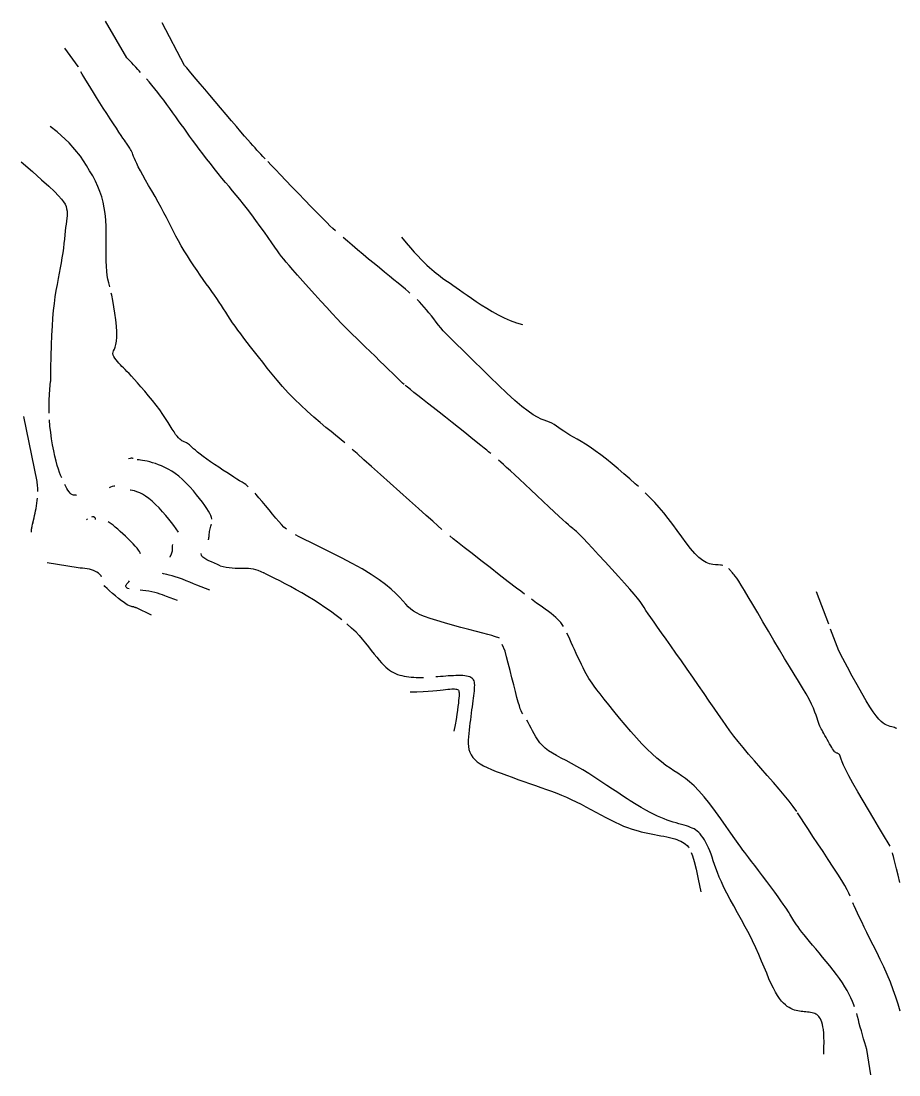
# Model space of a CAD drawing. Header units: millimetres. Extents: x 2235526 to 2245569, y 371981 to 382303.
# Drawn here: x 2242320.8 to 2242559.6, y 379470.1 to 379756.9 of the extents above; entities that cross this region are included whole.
import ezdxf

# ---------------------------------------------------------------- set-up
doc = ezdxf.new("R2010")
doc.units = ezdxf.units.MM
doc.linetypes.add('CONTI', pattern=[0])
for name, color, linetype, transparency in [('125', 10, 'CONTI', 0.7), ('127', 10, 'CONTI', 0.7), ('129', 10, 'CONTI', 0.7), ('131', 10, 'CONTI', 0.7), ('133', 10, 'CONTI', 0.7), ('135', 10, 'CONTI', 0.7), ('137', 10, 'CONTI', 0.7), ('139', 10, 'CONTI', 0.7), ('141', 10, 'CONTI', 0.7)]:
    doc.layers.add(name, color=color, linetype=linetype, transparency=transparency)

msp = doc.modelspace()

# ---------------------------------------------------------------- linework, layer by layer
at = {"layer": '125', "elevation": 125}
for points in [[(2242342.67, 379605.62), (2242342.66, 379605.66), (2242342.54, 379605.86), (2242342.36, 379606.1), (2242342.11, 379606.35), (2242341.81, 379606.6), (2242341.43, 379606.86), (2242341, 379607.1), (2242340.51, 379607.33), (2242339.97, 379607.52), (2242339.37, 379607.68), (2242338.73, 379607.8), (2242338.09, 379607.89), (2242337.46, 379607.96), (2242336.88, 379608.01), (2242336.35, 379608.04), (2242327.92, 379609.44)], [(2242356.31, 379595.16), (2242352.14, 379597.18), (2242352.03, 379597.23), (2242351.9, 379597.28), (2242351.75, 379597.33), (2242351.59, 379597.38), (2242351.42, 379597.43), (2242351.24, 379597.47), (2242351.05, 379597.5), (2242350.83, 379597.54), (2242350.57, 379597.62), (2242350.26, 379597.74), (2242349.87, 379597.94), (2242349.39, 379598.22), (2242348.81, 379598.62), (2242348.1, 379599.14), (2242347.32, 379599.76), (2242346.49, 379600.43), (2242345.66, 379601.13), (2242344.87, 379601.81), (2242344.16, 379602.44), (2242343.57, 379602.99), (2242343.35, 379603.29)]]:
    msp.add_lwpolyline(points, dxfattribs=at)
at = {"layer": '127', "elevation": 127}
for points in [[(2242338.85, 379621.33), (2242338.62, 379621.15)], [(2242341.06, 379621.22), (2242341.06, 379621.27), (2242341.02, 379621.49), (2242340.93, 379621.68), (2242340.8, 379621.82), (2242340.63, 379621.92), (2242340.43, 379621.96), (2242340.19, 379621.95), (2242339.96, 379621.91)], [(2242353.28, 379611.91), (2242353.2, 379612.16), (2242353.03, 379612.5), (2242352.75, 379612.92), (2242352.35, 379613.43), (2242351.84, 379614), (2242351.25, 379614.64), (2242350.59, 379615.31), (2242349.89, 379616), (2242349.17, 379616.69), (2242348.45, 379617.37), (2242347.74, 379618.01), (2242347.07, 379618.61), (2242346.42, 379619.17), (2242345.81, 379619.66), (2242345.25, 379620.09), (2242344.73, 379620.45), (2242344.5, 379620.59)], [(2242350.18, 379602.35), (2242349.85, 379602.46), (2242349.61, 379602.59), (2242349.44, 379602.73), (2242349.33, 379602.86), (2242349.29, 379603), (2242349.28, 379603.13), (2242349.31, 379603.26), (2242349.38, 379603.4), (2242349.48, 379603.54), (2242349.6, 379603.7), (2242349.75, 379603.88), (2242349.92, 379604.08), (2242350.09, 379604.3), (2242350.27, 379604.53)], [(2242363.36, 379599.22), (2242360.36, 379600.27), (2242359.85, 379600.48), (2242359.27, 379600.71), (2242358.61, 379600.95), (2242357.9, 379601.18), (2242357.13, 379601.39), (2242356.33, 379601.57), (2242355.53, 379601.71), (2242354.73, 379601.82), (2242353.94, 379601.9), (2242353.17, 379601.97)]]:
    msp.add_lwpolyline(points, dxfattribs=at)
at = {"layer": '129', "elevation": 129}
for points in [[(2242325.37, 379628.83), (2242325.36, 379629.37), (2242325.33, 379629.88), (2242325.29, 379630.36), (2242325.24, 379630.8), (2242325.19, 379631.2), (2242325.14, 379631.54), (2242321.55, 379649.3)], [(2242346.31, 379630.28), (2242346, 379630.32), (2242345.57, 379630.23), (2242345.07, 379630.02), (2242344.75, 379629.85)], [(2242323.96, 379620.35), (2242324.33, 379621.68), (2242324.33, 379621.68), (2242324.46, 379622.29), (2242324.59, 379622.93), (2242324.73, 379623.59), (2242324.86, 379624.25), (2242324.99, 379624.98), (2242325.1, 379625.69), (2242325.2, 379626.39), (2242325.28, 379627.07)], [(2242363.59, 379617.81), (2242362.31, 379619.62), (2242361.69, 379620.41), (2242360.97, 379621.32), (2242360.15, 379622.32), (2242359.27, 379623.35), (2242358.34, 379624.38), (2242357.4, 379625.35), (2242356.46, 379626.23), (2242355.55, 379626.99), (2242354.67, 379627.61), (2242353.83, 379628.11), (2242353.05, 379628.51), (2242352.32, 379628.8), (2242351.65, 379629.01), (2242351.06, 379629.13), (2242350.53, 379629.19), (2242350.43, 379629.19)], [(2242361.3, 379610.94), (2242361.36, 379611.04), (2242361.75, 379611.89), (2242361.95, 379612.69), (2242361.95, 379612.92), (2242361.96, 379613.18), (2242361.96, 379613.47), (2242361.98, 379613.78), (2242362.02, 379614.11), (2242362.08, 379614.42)], [(2242372.16, 379601.97), (2242368.56, 379603.37), (2242367.69, 379603.74), (2242366.73, 379604.14), (2242365.7, 379604.56), (2242364.66, 379604.97), (2242363.65, 379605.34), (2242362.7, 379605.66), (2242361.85, 379605.91), (2242361.11, 379606.1), (2242360.47, 379606.24), (2242359.94, 379606.36), (2242359.52, 379606.46), (2242359.22, 379606.55)]]:
    msp.add_lwpolyline(points, dxfattribs=at)
at = {"layer": '129'}
for points in [[(2242323.96, 379620.35), (2242323.84, 379619.89), (2242323.75, 379619.52), (2242323.68, 379619.23), (2242323.63, 379618.98), (2242323.6, 379618.75), (2242323.57, 379618.5), (2242323.54, 379618.2), (2242323.51, 379617.83)], [(2242426.61, 379574.31), (2242428.5, 379574.38), (2242430.14, 379574.46), (2242431.57, 379574.54), (2242432.81, 379574.64), (2242433.88, 379574.73), (2242434.8, 379574.82), (2242435.6, 379574.9), (2242436.3, 379574.98), (2242436.92, 379575.04), (2242437.47, 379575.09), (2242437.95, 379575.13), (2242438.37, 379575.14), (2242438.73, 379575.14), (2242439.03, 379575.11), (2242439.28, 379575.07), (2242439.49, 379574.99), (2242439.66, 379574.89), (2242439.78, 379574.76), (2242439.88, 379574.58), (2242439.93, 379574.34), (2242439.96, 379574.04), (2242439.97, 379573.67), (2242439.94, 379573.21), (2242439.9, 379572.66), (2242439.84, 379572.01), (2242439.76, 379571.24), (2242439.65, 379570.35), (2242439.51, 379569.33), (2242439.33, 379568.15), (2242439.12, 379566.82), (2242438.86, 379565.32), (2242438.56, 379563.64)]]:
    msp.add_lwpolyline(points, dxfattribs=at)
at = {"layer": '131'}
for points in [[(2242320.78, 379718.57), (2242323.87, 379715.9), (2242326.36, 379713.7), (2242328.33, 379711.92), (2242329.84, 379710.49), (2242330.97, 379709.34), (2242331.79, 379708.42), (2242332.35, 379707.66), (2242332.74, 379706.99), (2242333.01, 379706.37), (2242333.18, 379705.76), (2242333.28, 379705.16), (2242333.3, 379704.54), (2242333.28, 379703.89), (2242333.21, 379703.2), (2242333.12, 379702.45), (2242333.02, 379701.63), (2242332.91, 379700.71), (2242332.81, 379699.72), (2242332.7, 379698.65), (2242332.57, 379697.52), (2242332.44, 379696.32), (2242332.28, 379695.08), (2242332.1, 379693.79), (2242331.9, 379692.46), (2242331.66, 379691.11), (2242331.4, 379689.71), (2242331.13, 379688.27), (2242330.84, 379686.78), (2242330.56, 379685.22), (2242330.28, 379683.58), (2242330.01, 379681.86), (2242329.77, 379680.04), (2242329.55, 379678.12), (2242329.36, 379676.06), (2242329.2, 379673.82), (2242329.07, 379671.37), (2242328.96, 379668.68), (2242328.87, 379665.7), (2242328.81, 379662.4), (2242328.77, 379658.75)], [(2242374.99, 379608.67), (2242375.75, 379608.44), (2242376.55, 379608.27), (2242377.37, 379608.15), (2242378.21, 379608.07), (2242379.03, 379608.02), (2242379.84, 379608), (2242380.62, 379607.99), (2242381.35, 379607.99), (2242382.04, 379607.98), (2242382.68, 379607.95), (2242383.3, 379607.89), (2242383.93, 379607.79), (2242384.57, 379607.64), (2242385.24, 379607.42), (2242385.98, 379607.11), (2242386.79, 379606.72)], [(2242411.94, 379590.62), (2242412.78, 379589.64), (2242413.62, 379588.63), (2242414.45, 379587.6), (2242415.27, 379586.58), (2242416.07, 379585.59), (2242416.83, 379584.63), (2242417.56, 379583.74), (2242418.24, 379582.94), (2242418.87, 379582.22), (2242419.46, 379581.6), (2242420.01, 379581.07), (2242420.54, 379580.6), (2242421.06, 379580.21), (2242421.57, 379579.87), (2242422.09, 379579.57), (2242422.63, 379579.32), (2242423.2, 379579.1), (2242423.79, 379578.91), (2242424.41, 379578.75), (2242425.03, 379578.61), (2242425.67, 379578.49), (2242426.32, 379578.4), (2242426.96, 379578.34), (2242427.61, 379578.29), (2242428.25, 379578.25), (2242428.89, 379578.24), (2242429.52, 379578.24), (2242430.16, 379578.25), (2242430.31, 379578.25)], [(2242433.67, 379578.47), (2242434.17, 379578.52), (2242434.88, 379578.58), (2242435.6, 379578.64), (2242436.31, 379578.7), (2242437.02, 379578.75), (2242437.72, 379578.8), (2242438.41, 379578.83), (2242439.09, 379578.86), (2242439.74, 379578.87), (2242440.36, 379578.87), (2242440.95, 379578.85), (2242441.5, 379578.8), (2242442, 379578.73), (2242442.45, 379578.63), (2242442.85, 379578.5), (2242443.18, 379578.34), (2242443.45, 379578.14), (2242443.67, 379577.9), (2242443.83, 379577.63), (2242443.96, 379577.32), (2242444.04, 379576.97), (2242444.09, 379576.57), (2242444.11, 379576.14), (2242444.1, 379575.65), (2242444.08, 379575.13), (2242444.03, 379574.56), (2242443.97, 379573.95), (2242443.89, 379573.29), (2242443.8, 379572.6), (2242443.7, 379571.86), (2242443.6, 379571.09), (2242443.48, 379570.28), (2242443.37, 379569.43), (2242443.25, 379568.56), (2242443.13, 379567.66), (2242443.02, 379566.75), (2242442.9, 379565.82), (2242442.79, 379564.89), (2242442.68, 379563.95), (2242442.58, 379563.02), (2242442.5, 379562.1), (2242442.45, 379561.2), (2242442.45, 379560.32), (2242442.51, 379559.47), (2242442.65, 379558.66), (2242442.88, 379557.89), (2242443.21, 379557.17), (2242443.66, 379556.5), (2242444.22, 379555.89), (2242444.9, 379555.31), (2242445.7, 379554.76), (2242446.61, 379554.23), (2242447.63, 379553.72), (2242448.77, 379553.21), (2242450.03, 379552.69), (2242451.39, 379552.17), (2242452.85, 379551.63), (2242454.37, 379551.08), (2242455.94, 379550.53), (2242457.54, 379549.98), (2242459.14, 379549.42), (2242460.71, 379548.88), (2242462.24, 379548.34), (2242463.71, 379547.8), (2242465.13, 379547.28), (2242466.51, 379546.74), (2242467.85, 379546.2), (2242469.17, 379545.64), (2242470.48, 379545.06), (2242471.8, 379544.44), (2242473.13, 379543.79), (2242474.48, 379543.09), (2242475.84, 379542.37), (2242477.2, 379541.63), (2242478.56, 379540.89), (2242479.89, 379540.18), (2242481.18, 379539.49), (2242482.42, 379538.86), (2242483.6, 379538.3), (2242484.72, 379537.81), (2242485.77, 379537.4), (2242486.77, 379537.05), (2242487.72, 379536.75), (2242488.64, 379536.5), (2242489.54, 379536.28), (2242490.43, 379536.08), (2242491.31, 379535.9), (2242492.2, 379535.72), (2242493.09, 379535.55), (2242493.97, 379535.38), (2242494.83, 379535.2), (2242495.67, 379535.03), (2242496.47, 379534.86), (2242497.24, 379534.69), (2242497.95, 379534.51), (2242498.61, 379534.32), (2242499.22, 379534.13), (2242499.77, 379533.93), (2242500.29, 379533.7), (2242500.76, 379533.46), (2242501.2, 379533.18), (2242501.6, 379532.87), (2242501.98, 379532.53), (2242502.33, 379532.12), (2242502.47, 379531.91)], [(2242503.12, 379530.6), (2242503.45, 379529.69), (2242503.9, 379528.15), (2242504.42, 379526.08), (2242505.03, 379523.38), (2242505.74, 379519.96)]]:
    msp.add_lwpolyline(points, dxfattribs=at)
at = {"layer": '131', "elevation": 131}
for points in [[(2242328.41, 379650.15), (2242328.38, 379651.96), (2242328.41, 379653.66), (2242328.48, 379655.22), (2242328.58, 379656.6), (2242328.68, 379657.79), (2242328.77, 379658.75)], [(2242331.83, 379632.56), (2242331.53, 379633.27), (2242331.23, 379634.06), (2242330.92, 379634.95), (2242330.62, 379635.96), (2242330.31, 379637.1), (2242329.98, 379638.46), (2242329.67, 379639.95), (2242329.37, 379641.54), (2242329.09, 379643.21), (2242328.85, 379644.93), (2242328.65, 379646.67), (2242328.5, 379648.39)], [(2242351.24, 379637.81), (2242351.15, 379637.85), (2242350.97, 379637.88), (2242350.73, 379637.88), (2242350.43, 379637.82), (2242350.05, 379637.7), (2242350.05, 379637.7)], [(2242372.72, 379621.28), (2242372.7, 379621.37), (2242372.57, 379621.79), (2242372.37, 379622.29), (2242372.1, 379622.86), (2242371.74, 379623.51), (2242371.29, 379624.23), (2242370.75, 379625.04), (2242370.11, 379625.94), (2242369.37, 379626.92), (2242368.54, 379627.96), (2242367.65, 379629.03), (2242366.7, 379630.1), (2242365.71, 379631.13), (2242364.71, 379632.11), (2242363.71, 379632.99), (2242362.73, 379633.75), (2242361.77, 379634.4), (2242360.83, 379634.95), (2242359.91, 379635.42), (2242359.02, 379635.81), (2242358.16, 379636.15), (2242357.33, 379636.43), (2242356.53, 379636.68), (2242355.78, 379636.89), (2242355.07, 379637.07), (2242354.41, 379637.22), (2242353.82, 379637.33), (2242353.31, 379637.41), (2242352.87, 379637.46), (2242352.4, 379637.45)], [(2242335.86, 379627.91), (2242335.74, 379627.87), (2242335.4, 379627.81), (2242335.06, 379627.83), (2242334.73, 379627.93), (2242334.42, 379628.13), (2242334.12, 379628.42), (2242333.83, 379628.78), (2242333.54, 379629.21), (2242333.25, 379629.7), (2242332.96, 379630.23), (2242332.67, 379630.8)], [(2242371.77, 379615.67), (2242371.8, 379615.78), (2242371.86, 379616.04), (2242371.89, 379616.31), (2242371.92, 379616.58), (2242371.94, 379616.88), (2242371.98, 379617.22), (2242372.02, 379617.58), (2242372.08, 379617.96), (2242372.15, 379618.34), (2242372.22, 379618.71), (2242372.31, 379619.07), (2242372.41, 379619.39), (2242372.51, 379619.68), (2242372.61, 379619.93), (2242372.63, 379619.98)], [(2242370.25, 379610.96), (2242369.99, 379611.25), (2242369.83, 379611.56), (2242369.79, 379611.9), (2242369.8, 379611.95)], [(2242374.99, 379608.67), (2242374.25, 379608.97), (2242373.37, 379609.34), (2242372.56, 379609.69), (2242371.89, 379610), (2242371.31, 379610.28), (2242370.25, 379610.96)], [(2242408.02, 379593.95), (2242407.27, 379594.55), (2242406.51, 379595.13), (2242405, 379596.25), (2242403.47, 379597.32), (2242401.92, 379598.36), (2242400.35, 379599.36), (2242398.78, 379600.32), (2242397.21, 379601.24), (2242395.64, 379602.12), (2242394.1, 379602.96), (2242392.59, 379603.76), (2242391.15, 379604.5), (2242389.8, 379605.19), (2242388.58, 379605.81), (2242387.51, 379606.35), (2242386.79, 379606.72)], [(2242411.94, 379590.62), (2242410.71, 379591.7), (2242409.38, 379592.83)]]:
    msp.add_lwpolyline(points, dxfattribs=at)
at = {"layer": '133', "elevation": 133}
for points in [[(2242344.91, 379684.54), (2242344.66, 379685.59), (2242344.43, 379686.6), (2242344.24, 379687.64), (2242344.1, 379688.78), (2242344, 379690.1), (2242343.95, 379691.61), (2242343.94, 379693.31), (2242343.95, 379695.14), (2242343.96, 379697.06), (2242343.95, 379699), (2242343.91, 379700.91), (2242343.81, 379702.74), (2242343.65, 379704.45), (2242343.42, 379706.06), (2242343.11, 379707.57), (2242342.72, 379709.03), (2242342.24, 379710.45), (2242341.68, 379711.85), (2242341.01, 379713.27), (2242340.26, 379714.71), (2242339.44, 379716.14), (2242338.59, 379717.54), (2242337.74, 379718.87), (2242336.92, 379720.1), (2242333.83, 379723.76), (2242330.59, 379726.75), (2242328.73, 379728.2)], [(2242382.58, 379630.13), (2242381.95, 379630.73), (2242381.46, 379631.03), (2242380.89, 379631.38), (2242380.22, 379631.79), (2242379.47, 379632.25), (2242378.64, 379632.77), (2242377.72, 379633.36), (2242376.73, 379634), (2242375.67, 379634.69), (2242374.57, 379635.43), (2242373.45, 379636.19), (2242372.36, 379636.94), (2242371.31, 379637.68), (2242370.35, 379638.37), (2242369.5, 379639.01), (2242368.79, 379639.57), (2242368.2, 379640.06), (2242367.73, 379640.47), (2242367.35, 379640.83), (2242367.05, 379641.12), (2242366.81, 379641.37), (2242366.61, 379641.56), (2242365.83, 379642.11), (2242364.95, 379642.45), (2242364.75, 379642.55), (2242364.51, 379642.68), (2242364.24, 379642.87), (2242363.94, 379643.12), (2242363.61, 379643.45), (2242363.25, 379643.87), (2242362.84, 379644.4), (2242362.41, 379645.05), (2242361.92, 379645.81), (2242361.38, 379646.68), (2242360.78, 379647.65), (2242360.1, 379648.7), (2242359.34, 379649.84), (2242358.49, 379651.04), (2242357.54, 379652.31), (2242356.53, 379653.6), (2242355.48, 379654.89), (2242354.42, 379656.15), (2242353.39, 379657.35), (2242352.43, 379658.45), (2242351.55, 379659.42), (2242350.8, 379660.25), (2242350.15, 379660.94), (2242349.59, 379661.53), (2242349.1, 379662.03), (2242348.66, 379662.48), (2242348.24, 379662.9), (2242347.83, 379663.31), (2242347.42, 379663.75), (2242347.01, 379664.19), (2242346.64, 379664.65), (2242346.31, 379665.1), (2242346.04, 379665.54), (2242345.87, 379665.97), (2242345.79, 379666.38), (2242345.84, 379666.76), (2242345.97, 379667.15), (2242346.16, 379667.6), (2242346.38, 379668.16), (2242346.58, 379668.86), (2242346.75, 379669.75), (2242346.84, 379670.88), (2242346.82, 379672.26), (2242346.72, 379673.85), (2242346.54, 379675.57), (2242346.31, 379677.35), (2242346.03, 379679.11), (2242345.74, 379680.78), (2242345.44, 379682.29), (2242345.38, 379682.54), (2242345.33, 379682.78)], [(2242393, 379618.56), (2242392.28, 379619.16), (2242391.62, 379619.84), (2242390.91, 379620.66), (2242390.11, 379621.6), (2242389.22, 379622.68), (2242388.26, 379623.83), (2242387.3, 379625), (2242386.36, 379626.13), (2242385.5, 379627.17), (2242384.76, 379628.06), (2242384.43, 379628.37)], [(2242450.98, 379588.96), (2242450.79, 379589.04), (2242450.53, 379589.14), (2242450.15, 379589.26), (2242449.6, 379589.43), (2242448.82, 379589.64), (2242447.77, 379589.93), (2242446.4, 379590.29), (2242444.66, 379590.75), (2242442.64, 379591.28), (2242440.45, 379591.86), (2242438.19, 379592.48), (2242435.97, 379593.1), (2242433.89, 379593.71), (2242432.06, 379594.28), (2242430.55, 379594.81), (2242429.33, 379595.31), (2242428.34, 379595.8), (2242427.52, 379596.31), (2242426.8, 379596.86), (2242426.13, 379597.49), (2242425.44, 379598.22), (2242424.67, 379599.06), (2242423.79, 379600.02), (2242422.73, 379601.08), (2242421.48, 379602.25), (2242419.97, 379603.51), (2242418.17, 379604.85), (2242416.04, 379606.28), (2242413.56, 379607.77), (2242410.83, 379609.29), (2242407.97, 379610.8), (2242405.09, 379612.26), (2242402.34, 379613.63), (2242399.83, 379614.86), (2242397.67, 379615.92), (2242396.45, 379616.54), (2242395.43, 379617.07)], [(2242457.26, 379568.37), (2242457.04, 379568.75), (2242456.83, 379569.19), (2242456.61, 379569.75), (2242456.37, 379570.5), (2242456.07, 379571.51), (2242455.71, 379572.84), (2242455.29, 379574.41), (2242454.83, 379576.22), (2242454.33, 379578.18), (2242453.83, 379580.17), (2242453.33, 379582.11), (2242452.87, 379583.88), (2242452.47, 379585.4), (2242451.72, 379587.2)], [(2242486.52, 379544.71), (2242485.67, 379545.27), (2242484.45, 379546.06), (2242483.13, 379546.92), (2242481.69, 379547.87), (2242480.16, 379548.89), (2242478.56, 379549.96), (2242476.91, 379551.04), (2242475.26, 379552.1), (2242473.62, 379553.11), (2242472.03, 379554.04), (2242470.51, 379554.88), (2242469.08, 379555.63), (2242467.74, 379556.33), (2242466.49, 379556.98), (2242465.35, 379557.63), (2242464.32, 379558.28), (2242463.41, 379558.97), (2242462.62, 379559.71), (2242461.93, 379560.49), (2242461.34, 379561.3), (2242460.83, 379562.12), (2242460.37, 379562.92), (2242459.96, 379563.71), (2242459.58, 379564.45), (2242459.15, 379565.24), (2242458.74, 379565.96), (2242458.35, 379566.61)]]:
    msp.add_lwpolyline(points, dxfattribs=at)
at = {"layer": '133'}
msp.add_lwpolyline([(2242539.18, 379475.78), (2242539.24, 379477.56), (2242539.26, 379479.09), (2242539.23, 379480.39), (2242539.17, 379481.49), (2242539.07, 379482.42), (2242538.95, 379483.2), (2242538.8, 379483.86), (2242538.64, 379484.42), (2242538.46, 379484.91), (2242538.27, 379485.33), (2242538.06, 379485.7), (2242537.84, 379486.01), (2242537.59, 379486.28), (2242537.32, 379486.5), (2242537.03, 379486.68), (2242536.71, 379486.83), (2242536.36, 379486.95), (2242535.99, 379487.04), (2242535.59, 379487.11), (2242535.18, 379487.17), (2242534.76, 379487.22), (2242534.32, 379487.26), (2242533.88, 379487.3), (2242533.44, 379487.34), (2242532.99, 379487.38), (2242532.55, 379487.44), (2242532.1, 379487.52), (2242531.65, 379487.62), (2242531.19, 379487.76), (2242530.72, 379487.93), (2242530.25, 379488.15), (2242529.76, 379488.42), (2242529.26, 379488.75), (2242528.75, 379489.15), (2242528.23, 379489.63), (2242527.7, 379490.21), (2242527.15, 379490.89), (2242526.6, 379491.69), (2242526.03, 379492.63), (2242525.46, 379493.7), (2242524.88, 379494.93), (2242524.27, 379496.29), (2242523.65, 379497.78), (2242522.98, 379499.38), (2242522.27, 379501.07), (2242521.51, 379502.84), (2242520.69, 379504.68), (2242519.8, 379506.56), (2242518.84, 379508.48), (2242517.82, 379510.41), (2242516.77, 379512.34), (2242515.73, 379514.24), (2242514.7, 379516.09), (2242513.72, 379517.87), (2242512.82, 379519.56), (2242512.01, 379521.14), (2242511.33, 379522.6), (2242510.75, 379523.95), (2242510.25, 379525.18), (2242509.83, 379526.33), (2242509.46, 379527.39), (2242509.13, 379528.38), (2242508.82, 379529.31), (2242508.5, 379530.2), (2242508.17, 379531.05), (2242507.83, 379531.87), (2242507.47, 379532.64), (2242507.1, 379533.36), (2242506.72, 379534.03), (2242506.34, 379534.65), (2242505.94, 379535.2), (2242505.54, 379535.69), (2242505.14, 379536.11), (2242504.74, 379536.46), (2242504.31, 379536.77), (2242503.87, 379537.03), (2242503.4, 379537.26), (2242502.9, 379537.47), (2242502.37, 379537.66), (2242501.79, 379537.84), (2242501.16, 379538.03), (2242500.48, 379538.23), (2242499.77, 379538.44), (2242499.02, 379538.67), (2242498.24, 379538.91), (2242497.43, 379539.17), (2242496.6, 379539.45), (2242495.75, 379539.76), (2242494.88, 379540.11), (2242493.97, 379540.5), (2242493.01, 379540.95), (2242491.96, 379541.48), (2242490.81, 379542.1), (2242489.54, 379542.84), (2242488.11, 379543.7), (2242486.52, 379544.71)], dxfattribs=at)
at = {"layer": '135', "elevation": 135}
for points in [[(2242336.36, 379744.34), (2242336.29, 379744.47), (2242332.69, 379749.52)], [(2242408.86, 379642.08), (2242406.32, 379644.18), (2242405.13, 379645.15), (2242403.72, 379646.31), (2242402.13, 379647.64), (2242400.42, 379649.11), (2242398.65, 379650.68), (2242396.87, 379652.32), (2242395.13, 379654.02), (2242393.48, 379655.73), (2242391.92, 379657.44), (2242390.45, 379659.14), (2242389.06, 379660.82), (2242387.75, 379662.44), (2242386.52, 379664), (2242385.36, 379665.49), (2242384.27, 379666.89), (2242383.24, 379668.2), (2242382.28, 379669.43), (2242381.37, 379670.6), (2242380.53, 379671.72), (2242379.74, 379672.78), (2242379.01, 379673.8), (2242378.33, 379674.79), (2242377.69, 379675.75), (2242377.08, 379676.7), (2242376.49, 379677.63), (2242375.9, 379678.56), (2242375.31, 379679.48), (2242374.69, 379680.41), (2242374.05, 379681.35), (2242373.37, 379682.31), (2242372.66, 379683.3), (2242371.92, 379684.33), (2242371.15, 379685.4), (2242370.35, 379686.53), (2242369.52, 379687.72), (2242368.66, 379688.98), (2242367.78, 379690.29), (2242366.89, 379691.64), (2242366.02, 379693.01), (2242365.17, 379694.38), (2242364.36, 379695.74), (2242363.6, 379697.07), (2242362.9, 379698.35), (2242362.24, 379699.6), (2242361.61, 379700.85), (2242360.98, 379702.1), (2242360.34, 379703.38), (2242359.65, 379704.71), (2242358.91, 379706.1), (2242358.1, 379707.58), (2242357.24, 379709.1), (2242356.36, 379710.63), (2242355.49, 379712.14), (2242354.66, 379713.58), (2242353.89, 379714.93), (2242353.23, 379716.14), (2242352.68, 379717.19), (2242352.25, 379718.08), (2242351.9, 379718.84), (2242351.63, 379719.49), (2242351.41, 379720.04), (2242351.23, 379720.51), (2242351.06, 379720.92), (2242350.9, 379721.3), (2242350.74, 379721.64), (2242350.57, 379721.95), (2242350.4, 379722.25), (2242350.22, 379722.53), (2242350.05, 379722.8), (2242349.86, 379723.06), (2242349.67, 379723.33), (2242349.45, 379723.63), (2242349.2, 379723.99), (2242348.88, 379724.44), (2242348.49, 379725), (2242348.01, 379725.71), (2242347.42, 379726.59), (2242346.71, 379727.67), (2242345.91, 379728.9), (2242345.03, 379730.26), (2242344.1, 379731.69), (2242343.16, 379733.16), (2242342.22, 379734.63), (2242341.33, 379736.05), (2242340.49, 379737.39), (2242339.72, 379738.63), (2242339.02, 379739.76), (2242338.4, 379740.78), (2242337.86, 379741.67), (2242337.4, 379742.43), (2242337.07, 379743.03)], [(2242435.29, 379618.53), (2242434.16, 379619.52), (2242432.78, 379620.74), (2242430.98, 379622.36), (2242428.91, 379624.22), (2242426.48, 379626.39), (2242423.86, 379628.74), (2242421.16, 379631.15), (2242418.54, 379633.5), (2242416.13, 379635.66), (2242414.06, 379637.5), (2242412.18, 379639.17), (2242410.89, 379640.32)], [(2242457.75, 379600.95), (2242456.71, 379601.72), (2242455.6, 379602.56), (2242453.34, 379604.29), (2242450.9, 379606.17), (2242448.38, 379608.13), (2242445.88, 379610.08), (2242443.5, 379611.95), (2242441.35, 379613.65), (2242439.51, 379615.1), (2242438.37, 379616.01), (2242437.41, 379616.77)], [(2242468.34, 379592.1), (2242467.98, 379592.66), (2242467.61, 379593.17), (2242467.21, 379593.66), (2242466.76, 379594.13), (2242466.26, 379594.6), (2242465.68, 379595.09), (2242465.02, 379595.62), (2242464.24, 379596.2), (2242463.33, 379596.87), (2242462.28, 379597.63), (2242461.06, 379598.51), (2242459.65, 379599.54)], [(2242547.58, 379488.59), (2242547.47, 379488.9), (2242547.35, 379489.21), (2242546.98, 379490.11), (2242546.57, 379491.05), (2242546.09, 379492.02), (2242545.54, 379493.03), (2242544.93, 379494.08), (2242544.24, 379495.17), (2242543.48, 379496.3), (2242542.64, 379497.46), (2242541.74, 379498.64), (2242540.8, 379499.83), (2242539.84, 379501.01), (2242538.87, 379502.18), (2242537.92, 379503.32), (2242537, 379504.41), (2242536.14, 379505.44), (2242535.33, 379506.41), (2242534.57, 379507.32), (2242533.88, 379508.18), (2242533.25, 379508.97), (2242532.69, 379509.7), (2242532.18, 379510.36), (2242531.75, 379510.97), (2242531.37, 379511.52), (2242531.04, 379512.03), (2242530.74, 379512.51), (2242530.47, 379512.96), (2242530.22, 379513.39), (2242529.97, 379513.82), (2242529.72, 379514.25), (2242529.43, 379514.72), (2242529.09, 379515.25), (2242528.68, 379515.87), (2242528.17, 379516.61), (2242527.54, 379517.51), (2242526.76, 379518.58), (2242525.82, 379519.86), (2242524.77, 379521.27), (2242523.65, 379522.77), (2242522.51, 379524.28), (2242521.41, 379525.73), (2242520.39, 379527.07), (2242519.51, 379528.22), (2242518.8, 379529.14), (2242518.22, 379529.9), (2242517.69, 379530.59), (2242517.17, 379531.29), (2242516.6, 379532.08), (2242515.9, 379533.06), (2242515.02, 379534.31), (2242513.91, 379535.9), (2242512.62, 379537.74), (2242511.19, 379539.75), (2242509.68, 379541.81), (2242508.14, 379543.85), (2242506.63, 379545.75), (2242505.2, 379547.42), (2242503.89, 379548.78), (2242502.69, 379549.88), (2242501.57, 379550.76), (2242500.5, 379551.51), (2242499.46, 379552.18), (2242498.42, 379552.83), (2242497.34, 379553.54), (2242496.22, 379554.34), (2242495.04, 379555.26), (2242493.8, 379556.31), (2242492.5, 379557.48), (2242491.14, 379558.78), (2242489.72, 379560.23), (2242488.23, 379561.82), (2242486.7, 379563.54), (2242485.14, 379565.36), (2242483.59, 379567.22), (2242482.1, 379569.04), (2242480.7, 379570.78), (2242479.44, 379572.38), (2242478.35, 379573.78), (2242477.45, 379574.93), (2242476.73, 379575.87), (2242476.15, 379576.66), (2242475.68, 379577.34), (2242475.27, 379577.97), (2242474.9, 379578.6), (2242474.52, 379579.28), (2242474.12, 379580.05), (2242473.69, 379580.9), (2242473.24, 379581.82), (2242472.77, 379582.79), (2242472.3, 379583.79), (2242471.82, 379584.81), (2242471.36, 379585.82), (2242470.92, 379586.8), (2242470.49, 379587.74), (2242470.08, 379588.66), (2242469.68, 379589.52), (2242469.28, 379590.34)], [(2242551.98, 379470.1), (2242550.88, 379477.03), (2242550.62, 379477.9), (2242550.33, 379478.87), (2242550.02, 379479.92), (2242549.71, 379480.99), (2242549.4, 379482.07), (2242549.12, 379483.11), (2242548.85, 379484.12), (2242548.61, 379485.06), (2242548.38, 379485.96), (2242548.14, 379486.83)]]:
    msp.add_lwpolyline(points, dxfattribs=at)
at = {"layer": '137', "elevation": 137}
for points in [[(2242353.31, 379742.89), (2242352.92, 379743.31), (2242352.54, 379743.72), (2242351.96, 379744.34), (2242351.41, 379744.93), (2242350.88, 379745.5), (2242350.4, 379746.02), (2242349.96, 379746.48), (2242349.59, 379746.88), (2242343.75, 379756.85)], [(2242425.02, 379657.97), (2242424.56, 379658.37), (2242424.12, 379658.77), (2242423.67, 379659.2), (2242423.17, 379659.69), (2242422.57, 379660.28), (2242421.83, 379661.01), (2242420.84, 379661.98), (2242419.68, 379663.11), (2242418.41, 379664.35), (2242417.08, 379665.65), (2242415.72, 379666.96), (2242414.4, 379668.25), (2242413.16, 379669.45), (2242412.03, 379670.54), (2242410.99, 379671.55), (2242409.98, 379672.54), (2242408.97, 379673.56), (2242407.9, 379674.65), (2242406.74, 379675.87), (2242405.43, 379677.27), (2242403.95, 379678.88), (2242402.34, 379680.64), (2242400.68, 379682.48), (2242399.02, 379684.33), (2242397.43, 379686.12), (2242395.97, 379687.76), (2242394.72, 379689.18), (2242393.71, 379690.34), (2242392.91, 379691.28), (2242392.25, 379692.08), (2242391.67, 379692.81), (2242391.12, 379693.55), (2242390.53, 379694.38), (2242389.83, 379695.36), (2242389, 379696.55), (2242388.04, 379697.92), (2242386.98, 379699.42), (2242385.85, 379701), (2242384.69, 379702.6), (2242383.53, 379704.17), (2242382.4, 379705.67), (2242381.33, 379707.04), (2242380.3, 379708.31), (2242379.31, 379709.51), (2242378.33, 379710.66), (2242377.37, 379711.8), (2242376.39, 379712.95), (2242375.4, 379714.14), (2242374.38, 379715.41), (2242373.33, 379716.72), (2242372.29, 379718.06), (2242371.25, 379719.41), (2242370.23, 379720.74), (2242369.25, 379722.04), (2242368.32, 379723.29), (2242367.45, 379724.46), (2242366.64, 379725.57), (2242365.86, 379726.64), (2242365.11, 379727.68), (2242364.37, 379728.71), (2242363.62, 379729.75), (2242362.85, 379730.81), (2242362.06, 379731.91), (2242361.24, 379733.04), (2242360.41, 379734.17), (2242359.58, 379735.29), (2242358.76, 379736.39), (2242357.95, 379737.44), (2242357.17, 379738.43), (2242356.38, 379739.4), (2242355.62, 379740.3), (2242354.9, 379741.13)], [(2242448.6, 379639.16), (2242448.35, 379639.37), (2242447.98, 379639.68), (2242447.46, 379640.11), (2242446.76, 379640.68), (2242445.86, 379641.41), (2242444.63, 379642.4), (2242443.17, 379643.57), (2242441.55, 379644.87), (2242439.81, 379646.25), (2242438.03, 379647.67), (2242436.24, 379649.08), (2242434.51, 379650.45), (2242432.89, 379651.73), (2242431.38, 379652.91), (2242430.01, 379653.99), (2242428.77, 379654.96), (2242427.67, 379655.83), (2242426.72, 379656.58), (2242425.92, 379657.22), (2242425.57, 379657.5), (2242425.26, 379657.76)], [(2242531.81, 379541.78), (2242530.84, 379543.16), (2242529.73, 379544.62), (2242528.41, 379546.26), (2242527.03, 379547.9), (2242525.47, 379549.71), (2242523.8, 379551.62), (2242522.07, 379553.58), (2242520.36, 379555.53), (2242518.72, 379557.42), (2242517.22, 379559.2), (2242515.9, 379560.82), (2242514.73, 379562.32), (2242513.65, 379563.75), (2242512.63, 379565.18), (2242511.6, 379566.64), (2242510.53, 379568.21), (2242509.35, 379569.93), (2242508.04, 379571.84), (2242506.62, 379573.9), (2242505.11, 379576.07), (2242503.56, 379578.31), (2242502, 379580.55), (2242500.46, 379582.75), (2242498.97, 379584.86), (2242497.57, 379586.85), (2242496.26, 379588.69), (2242495.06, 379590.38), (2242493.97, 379591.92), (2242492.99, 379593.31), (2242492.14, 379594.54), (2242491.41, 379595.6), (2242490.81, 379596.51), (2242490.28, 379597.32), (2242489.76, 379598.1), (2242489.18, 379598.92), (2242488.47, 379599.84), (2242487.58, 379600.94), (2242486.43, 379602.28), (2242485, 379603.91), (2242483.34, 379605.76), (2242481.54, 379607.73), (2242479.7, 379609.72), (2242477.92, 379611.65), (2242476.27, 379613.4), (2242474.86, 379614.9), (2242473.76, 379616.07), (2242472.93, 379616.93), (2242472.32, 379617.54), (2242471.89, 379617.96), (2242471.58, 379618.24), (2242471.34, 379618.44), (2242471.12, 379618.6), (2242470.88, 379618.79), (2242470.58, 379619.03), (2242470.19, 379619.36), (2242469.68, 379619.8), (2242469.02, 379620.39), (2242468.17, 379621.15), (2242467.12, 379622.12), (2242465.84, 379623.31), (2242464.38, 379624.68), (2242462.8, 379626.17), (2242461.15, 379627.72), (2242459.49, 379629.28), (2242457.89, 379630.79), (2242456.4, 379632.18), (2242455.08, 379633.41), (2242453.91, 379634.48), (2242452.9, 379635.41), (2242452.03, 379636.2), (2242451.3, 379636.86), (2242450.69, 379637.4)], [(2242546.39, 379518.7), (2242546, 379519.54), (2242545.5, 379520.5), (2242544.87, 379521.63), (2242544.06, 379522.98), (2242542.99, 379524.7), (2242541.75, 379526.64), (2242540.39, 379528.73), (2242538.98, 379530.87), (2242537.57, 379532.99), (2242536.24, 379535.01), (2242535.04, 379536.84), (2242533.92, 379538.56), (2242532.96, 379540.06), (2242532.06, 379541.41)], [(2242559.95, 379487.46), (2242559.41, 379489.33), (2242558.8, 379491.27), (2242558.09, 379493.27), (2242557.29, 379495.32), (2242556.41, 379497.4), (2242555.48, 379499.47), (2242554.52, 379501.51), (2242553.57, 379503.49), (2242552.63, 379505.39), (2242551.75, 379507.17), (2242550.93, 379508.82), (2242550.18, 379510.34), (2242549.51, 379511.72), (2242548.9, 379512.98), (2242548.36, 379514.12), (2242547.89, 379515.15), (2242547.49, 379516.07), (2242547.31, 379516.52), (2242547.13, 379516.94)]]:
    msp.add_lwpolyline(points, dxfattribs=at)
at = {"layer": '139', "elevation": 139}
for points in [[(2242387.21, 379719.36), (2242386.59, 379720.02), (2242386.02, 379720.62), (2242385.5, 379721.18), (2242384.97, 379721.75), (2242384.43, 379722.34), (2242383.85, 379722.98), (2242383.2, 379723.7), (2242382.46, 379724.54), (2242381.59, 379725.55), (2242380.56, 379726.74), (2242379.36, 379728.15), (2242378.01, 379729.74), (2242376.57, 379731.44), (2242375.08, 379733.21), (2242373.58, 379734.98), (2242372.13, 379736.7), (2242370.77, 379738.32), (2242369.52, 379739.78), (2242368.41, 379741.09), (2242367.43, 379742.24), (2242366.58, 379743.24), (2242365.85, 379744.09), (2242365.25, 379744.8), (2242359.14, 379756.35)], [(2242402.03, 379703.95), (2242399.62, 379706.44), (2242397.96, 379708.15), (2242396.22, 379709.95), (2242394.49, 379711.76), (2242392.83, 379713.49), (2242391.32, 379715.06), (2242389.98, 379716.46), (2242388.85, 379717.64), (2242387.89, 379718.65)], [(2242406.35, 379699.74), (2242405.56, 379700.45), (2242404.81, 379701.16), (2242404.02, 379701.93), (2242403.12, 379702.84), (2242402.03, 379703.95)], [(2242426.58, 379682.83), (2242426.4, 379682.99), (2242426.21, 379683.15), (2242425.33, 379683.89), (2242424.37, 379684.68), (2242423.34, 379685.53), (2242422.21, 379686.45), (2242421, 379687.43), (2242419.69, 379688.51), (2242418.27, 379689.67), (2242416.83, 379690.86), (2242415.34, 379692.11), (2242413.82, 379693.37), (2242412.33, 379694.63), (2242410.89, 379695.84), (2242409.57, 379696.97), (2242408.38, 379697.98)], [(2242488.73, 379630.21), (2242488.31, 379630.6), (2242487.88, 379630.98), (2242486.37, 379632.32), (2242484.81, 379633.69), (2242483.21, 379635.05), (2242481.6, 379636.38), (2242480.02, 379637.65), (2242478.48, 379638.84), (2242477.01, 379639.92), (2242475.63, 379640.87), (2242474.36, 379641.7), (2242473.17, 379642.43), (2242472.07, 379643.08), (2242471.06, 379643.66), (2242470.13, 379644.21), (2242469.27, 379644.72), (2242468.49, 379645.23), (2242467.76, 379645.72), (2242467.08, 379646.19), (2242466.43, 379646.63), (2242465.8, 379647.04), (2242465.17, 379647.4), (2242464.52, 379647.7), (2242463.85, 379647.96), (2242463.11, 379648.23), (2242462.26, 379648.57), (2242461.27, 379649.05), (2242460.1, 379649.73), (2242458.71, 379650.69), (2242457.05, 379651.98), (2242455.11, 379653.64), (2242452.97, 379655.61), (2242450.7, 379657.76), (2242448.41, 379659.99), (2242446.17, 379662.19), (2242444.09, 379664.26), (2242442.25, 379666.08), (2242440.71, 379667.57), (2242439.46, 379668.78), (2242438.43, 379669.76), (2242437.59, 379670.57), (2242436.87, 379671.27), (2242436.24, 379671.93), (2242435.63, 379672.6), (2242435.01, 379673.34), (2242434.38, 379674.13), (2242433.73, 379674.97), (2242433.07, 379675.82), (2242432.41, 379676.67), (2242431.76, 379677.51), (2242431.11, 379678.31), (2242430.47, 379679.05), (2242429.84, 379679.75), (2242429.2, 379680.42), (2242428.53, 379681.07)], [(2242511.69, 379608.72), (2242511.39, 379608.78), (2242511.06, 379608.83), (2242510.44, 379608.88), (2242509.74, 379608.93), (2242508.97, 379609.02), (2242508.13, 379609.21), (2242507.21, 379609.55), (2242506.24, 379610.1), (2242505.2, 379610.9), (2242504.1, 379611.99), (2242502.95, 379613.33), (2242501.77, 379614.85), (2242500.55, 379616.5), (2242499.32, 379618.2), (2242498.09, 379619.9), (2242496.86, 379621.54), (2242495.64, 379623.08), (2242494.42, 379624.51), (2242493.19, 379625.86), (2242491.92, 379627.17), (2242490.62, 379628.45)], [(2242557.2, 379532.32), (2242555.2, 379535.75), (2242554.08, 379537.61), (2242552.77, 379539.8), (2242551.34, 379542.21), (2242549.87, 379544.7), (2242548.44, 379547.16), (2242547.13, 379549.45), (2242546.02, 379551.46), (2242545.17, 379553.1), (2242544.56, 379554.37), (2242544.14, 379555.33), (2242543.87, 379556.04), (2242543.7, 379556.54), (2242543.6, 379556.88), (2242543.52, 379557.11), (2242543.42, 379557.29), (2242543.3, 379557.41), (2242543.17, 379557.51), (2242543.03, 379557.57), (2242542.88, 379557.63), (2242542.73, 379557.68), (2242542.58, 379557.73), (2242542.43, 379557.81), (2242542.29, 379557.91), (2242542.14, 379558.05), (2242541.98, 379558.24), (2242541.8, 379558.48), (2242541.59, 379558.79), (2242541.35, 379559.18), (2242541.08, 379559.64), (2242540.78, 379560.17), (2242540.46, 379560.74), (2242540.13, 379561.33), (2242539.81, 379561.92), (2242539.5, 379562.48), (2242539.21, 379563), (2242538.95, 379563.46), (2242538.71, 379563.87), (2242538.5, 379564.25), (2242538.3, 379564.63), (2242538.12, 379565.03), (2242537.94, 379565.46), (2242537.76, 379565.96), (2242537.57, 379566.53), (2242537.36, 379567.19), (2242537.1, 379567.96), (2242536.77, 379568.85), (2242536.35, 379569.86), (2242535.83, 379571.01), (2242535.17, 379572.32), (2242534.36, 379573.79), (2242533.41, 379575.42), (2242532.34, 379577.2), (2242531.16, 379579.14), (2242529.88, 379581.22), (2242528.52, 379583.45), (2242527.09, 379585.81), (2242525.61, 379588.3), (2242524.11, 379590.85), (2242522.63, 379593.38), (2242521.2, 379595.83), (2242519.86, 379598.13), (2242518.65, 379600.19), (2242517.6, 379601.95), (2242516.74, 379603.35), (2242516.05, 379604.43), (2242515.51, 379605.24), (2242515.09, 379605.81), (2242514.79, 379606.21), (2242514.56, 379606.49), (2242514.39, 379606.68), (2242513.56, 379607.65), (2242513.44, 379607.76), (2242513.31, 379607.88)], [(2242559.91, 379522.5), (2242559.41, 379524.43), (2242558.97, 379526.16), (2242558.61, 379527.62), (2242558.35, 379528.68), (2242558.15, 379529.5), (2242557.99, 379530.11), (2242557.88, 379530.56)]]:
    msp.add_lwpolyline(points, dxfattribs=at)
at = {"layer": '141'}
msp.add_lwpolyline([(2242424.3, 379698.05), (2242425.54, 379696.54), (2242426.69, 379695.19), (2242427.74, 379694), (2242428.71, 379692.94), (2242429.6, 379692), (2242430.43, 379691.17), (2242431.18, 379690.44), (2242431.88, 379689.8), (2242432.53, 379689.23), (2242433.14, 379688.71), (2242433.73, 379688.24), (2242434.31, 379687.79), (2242434.88, 379687.36), (2242435.48, 379686.93), (2242436.1, 379686.49), (2242436.77, 379686.02), (2242437.49, 379685.51), (2242438.28, 379684.95), (2242439.13, 379684.35), (2242440.06, 379683.7), (2242441.07, 379683.01), (2242442.16, 379682.26), (2242443.34, 379681.45), (2242444.62, 379680.59), (2242446, 379679.68), (2242447.46, 379678.74), (2242448.99, 379677.8), (2242450.58, 379676.91), (2242452.22, 379676.07), (2242453.87, 379675.34), (2242455.54, 379674.73), (2242457.2, 379674.28)], dxfattribs=at)
at = {"layer": '141', "elevation": 141}
for points in [[(2242540.55, 379592.73), (2242537.19, 379601.58)], [(2242558.96, 379564.34), (2242558.84, 379564.41), (2242558.72, 379564.48), (2242558.4, 379564.61), (2242558.04, 379564.71), (2242557.66, 379564.81), (2242557.24, 379564.92), (2242556.8, 379565.05), (2242556.33, 379565.24), (2242555.84, 379565.49), (2242555.32, 379565.83), (2242554.76, 379566.3), (2242554.14, 379566.93), (2242553.44, 379567.77), (2242552.65, 379568.86), (2242551.74, 379570.22), (2242550.7, 379571.92), (2242549.52, 379573.95), (2242548.25, 379576.23), (2242546.93, 379578.64), (2242545.63, 379581.07), (2242544.4, 379583.4), (2242543.29, 379585.51), (2242541.05, 379591.42)]]:
    msp.add_lwpolyline(points, dxfattribs=at)

doc.saveas('drawing.dxf')
